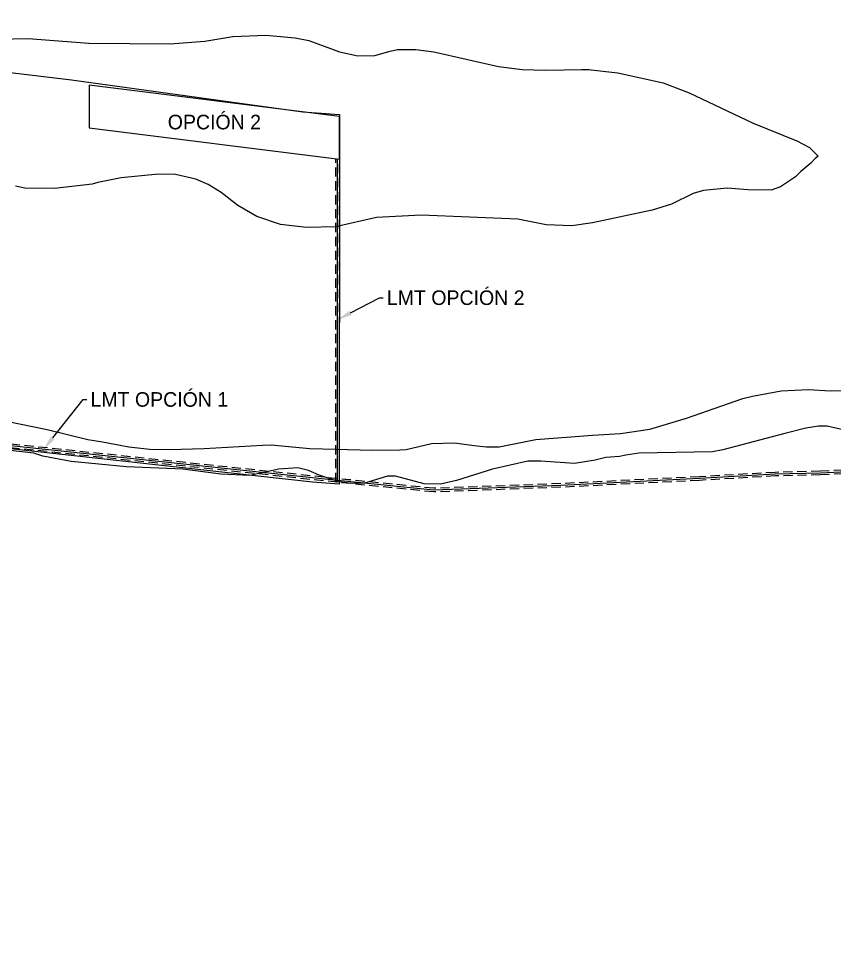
# Model space of a CAD drawing. Header units: millimetres. Extents: x 308437 to 311888, y 6841816 to 6843567.
# Drawn here: x 309651 to 310770, y 6842033 to 6843299 of the extents above; entities that cross this region are included whole.
import ezdxf
from ezdxf import colors
from ezdxf.entities.mleader import LeaderData, LeaderLine
from ezdxf.math import Vec2, Vec3

# ---------------------------------------------------------------- set-up
doc = ezdxf.new("R2010")
doc.units = ezdxf.units.MM
doc.linetypes.add('DASHED', pattern=[19.05, 12.7, -6.35])
for name, color, linetype in [('241108_AREA_TATARA_PV', 7, 'Continuous'), ('241108_CLASE_DE_SUELO', 7, 'Continuous'), ('BESS', 3, 'Continuous'), ('Franja', 2, 'DASHED'), ('LMT', 4, 'Continuous')]:
    doc.layers.add(name, color=color, linetype=linetype)

msp = doc.modelspace()

# ---------------------------------------------------------------- linework, layer by layer
at = {"layer": '241108_AREA_TATARA_PV', "color": 1}
msp.add_lwpolyline([(308994.2, 6842779.8), (308938.9, 6842788), (309012.9, 6843232.4), (309016.6, 6843256.9), (309020.3, 6843281.5), (309022.9, 6843299), (309723.6, 6843214.7), (310040.9, 6843170.8), (310091.1, 6843167.1), (310091.1, 6843105.4), (310091.1, 6843102.8), (310090.8, 6842659.9), (310053.9, 6842662.7), (308994.2, 6842779.8)], close=True, dxfattribs=at)
at = {"layer": '241108_CLASE_DE_SUELO'}
for points in [[(309601.8, 6843270), (309664.3, 6843271.5), (309747.3, 6843265), (309859, 6843264), (309906.6, 6843268), (309944.7, 6843274), (309990.2, 6843276), (310030.4, 6843272.5), (310049, 6843268.5), (310091.1, 6843253), (310116.2, 6843247.5), (310139.7, 6843248), (310160.3, 6843254), (310170.5, 6843256.5), (310195.8, 6843256.5), (310220.4, 6843253), (310309.1, 6843233), (310341.7, 6843229), (310373.3, 6843228), (310423.3, 6843229), (310433.2, 6843229), (310436.1, 6843228.5), (310472.6, 6843224.5), (310535, 6843210.5), (310570.6, 6843197), (310658.4, 6843155.5), (310718.1, 6843131), (310735.6, 6843122), (310747.3, 6843110), (310747.3, 6843110), (310743.1, 6843107), (310737.3, 6843100.5), (310723.7, 6843089), (310716.1, 6843081.5), (310695.7, 6843068), (310682.7, 6843063.5), (310651.2, 6843064), (310622.4, 6843066), (310590.1, 6843063), (310576.1, 6843059), (310546, 6843044), (310519.8, 6843036), (310437.8, 6843018.5), (310409.6, 6843014.5), (310374.2, 6843016), (310335.7, 6843023.5), (310203.1, 6843029), (310141.7, 6843026), (310085.6, 6843013), (310045.8, 6843012), (310010.3, 6843016.5), (309977.9, 6843027.5), (309951.8, 6843042.5), (309928.9, 6843060), (309911.2, 6843071), (309894.3, 6843078.5), (309866.4, 6843085), (309843, 6843085.5), (309791.6, 6843080.5), (309759.5, 6843074), (309751.9, 6843071.5), (309700.4, 6843065.5), (309659.6, 6843066), (309646.9, 6843069)], [(309509.2, 6842772), (309690.4, 6842735), (309746.2, 6842721.5), (309766.1, 6842718), (309802, 6842711.5), (309831.2, 6842708), (309857.8, 6842707.5), (309905.6, 6842709), (309985.7, 6842713.5), (309997.4, 6842714), (310050.6, 6842709), (310136.9, 6842706.5), (310173.8, 6842707), (310182.5, 6842707.5), (310217.2, 6842716), (310248.6, 6842717), (310275.8, 6842713), (310292.7, 6842711.5), (310309.9, 6842711.5), (310360.2, 6842721.5), (310437.8, 6842727.5), (310476.3, 6842729.5), (310516.4, 6842735.5), (310566.6, 6842750.5), (310643.8, 6842777.5), (310657.4, 6842781), (310696.7, 6842788), (310734.2, 6842790), (310763.7, 6842788), (310798.2, 6842788.5)], [(310783.2, 6842734), (310759.4, 6842739.5), (310747.6, 6842739.5), (310730.3, 6842737), (310701.5, 6842729.5), (310616.7, 6842707), (310602.6, 6842704.5), (310501.3, 6842702.5), (310483.6, 6842700), (310474.8, 6842698), (310456.3, 6842696.5), (310441.5, 6842693), (310413.3, 6842688.5), (310366.9, 6842691.5), (310349.1, 6842691.5), (310300.6, 6842680.5), (310251.5, 6842665), (310229.7, 6842660), (310207.2, 6842660.5), (310167.9, 6842671), (310156.9, 6842671), (310125.2, 6842661.5), (310108.3, 6842661), (310090.4, 6842663.5), (310063.2, 6842672.5), (310048.6, 6842679), (310033.7, 6842682.5), (310008, 6842680.5), (309968.2, 6842672), (309928.2, 6842674), (309876.2, 6842680.5), (309798.9, 6842684), (309723.1, 6842691), (309684.2, 6842698.5), (309672, 6842702.8), (309510, 6842720.9)]]:
    msp.add_lwpolyline(points, dxfattribs=at)
at = {"layer": 'BESS'}
msp.add_lwpolyline([(310091.1, 6843164.3), (309747.8, 6843207.5), (309747.8, 6843149), (310091.1, 6843105.8)], close=True, dxfattribs=at)
at = {"layer": 'Franja'}
for points in [[(311660.4, 6842032.7), (311620.3, 6842093), (311579.3, 6842204.9), (311364.6, 6842628.5), (311188.5, 6842644.4), (311160.7, 6842650.4), (311066.1, 6842661.2), (311041.6, 6842653.1), (311028.1, 6842655.2), (311013.9, 6842686), (311005.6, 6842685.6), (310895.9, 6842679.9), (310750.5, 6842672.8), (310688.7, 6842671.3), (310584.6, 6842665.3), (310394.5, 6842655.8), (310220.2, 6842649.4), (310085.9, 6842662.9), (310085.9, 6843106.2)], [(311664.6, 6842035.4), (311624.8, 6842095.3), (311583.9, 6842206.9), (311367.8, 6842633.2), (311189.3, 6842649.3), (311161.5, 6842655.3), (311065.5, 6842666.3), (311041.2, 6842658.2), (311031.6, 6842659.7), (311017, 6842691.1), (311005.3, 6842690.6), (310895.7, 6842684.9), (310750.3, 6842677.8), (310688.4, 6842676.3), (310584.4, 6842670.3), (310394.3, 6842660.8), (310220.4, 6842654.4), (310090.9, 6842667.4), (310090.9, 6843106.2)], [(311660.4, 6842032.7), (311620.3, 6842093), (311579.3, 6842204.9), (311364.6, 6842628.5), (311188.5, 6842644.4), (311160.7, 6842650.4), (311066.1, 6842661.2), (311041.6, 6842653.1), (311028.1, 6842655.2), (311013.9, 6842686), (311005.6, 6842685.6), (310895.9, 6842679.9), (310750.5, 6842672.8), (310688.7, 6842671.3), (310584.6, 6842665.3), (310394.5, 6842655.8), (310220.2, 6842649.4), (310088.1, 6842662.7), (309282.3, 6842747.9)], [(311664.6, 6842035.4), (311624.8, 6842095.3), (311583.9, 6842206.9), (311367.8, 6842633.2), (311189.3, 6842649.3), (311161.5, 6842655.3), (311065.5, 6842666.3), (311041.2, 6842658.2), (311031.6, 6842659.7), (311017, 6842691.1), (311005.3, 6842690.6), (310895.7, 6842684.9), (310750.3, 6842677.8), (310688.4, 6842676.3), (310584.4, 6842670.3), (310394.3, 6842660.8), (310220.4, 6842654.4), (310088.6, 6842667.6), (309282.8, 6842752.9)]]:
    msp.add_lwpolyline(points, dxfattribs=at)
at = {"layer": 'LMT'}
for points in [[(311662.5, 6842034), (311622.5, 6842094.1), (311581.6, 6842205.9), (311366.2, 6842630.8), (311188.9, 6842646.8), (311161.1, 6842652.8), (311065.8, 6842663.7), (311041.4, 6842655.7), (311029.8, 6842657.5), (311015.4, 6842688.6), (311005.4, 6842688.1), (310895.8, 6842682.4), (310750.4, 6842675.3), (310688.5, 6842673.8), (310584.5, 6842667.8), (310394.4, 6842658.3), (310220.3, 6842651.9), (310088.4, 6842665.2), (310088.4, 6843106.2)], [(311662.5, 6842034), (311622.5, 6842094.1), (311581.6, 6842205.9), (311366.2, 6842630.8), (311188.9, 6842646.8), (311161.1, 6842652.8), (311065.8, 6842663.7), (311041.4, 6842655.7), (311029.8, 6842657.5), (311015.4, 6842688.6), (311005.4, 6842688.1), (310895.8, 6842682.4), (310750.4, 6842675.3), (310688.5, 6842673.8), (310584.5, 6842667.8), (310394.4, 6842658.3), (310220.3, 6842651.9), (310088.4, 6842665.2), (309282.5, 6842750.4)]]:
    msp.add_lwpolyline(points, dxfattribs=at)

# ---------------------------------------------------------------- texts
at = {"layer": 'BESS', "insert": (309919.5, 6843156.7), "char_height": 20, "attachment_point": 5}
msp.add_mtext_dynamic_manual_height_columns('OPCIÓN 2', width=296.051, gutter_width=12.5, heights=[0], dxfattribs=at)

# ---------------------------------------------------------------- leaders
at = {"layer": 'LMT'}
ml = msp.add_multileader_mtext('Standard', dxfattribs=at)
ml.set_content('LMT OPCIÓN 2', color=256)
ml.set_leader_properties()
ml.build(insert=Vec2(0, 0))
ml.multileader.update_dxf_attribs({"text_right_attachment_type": 6, "dogleg_length": 5, "arrow_head_size": 20})
ctx = ml.context
ctx.base_point, ctx.char_height, ctx.arrow_head_size, ctx.landing_gap_size, ctx.plane_origin = Vec3(310151, 6842915.9), 20, 20, 5, Vec3(310101.3, 6842890)
ctx.right_attachment = 6
notes = []
notes.append((ctx, [(0, (1, 1, 0), (310146, 6842915.9), (1, 0), 5, [(0, [(310088.4, 6842885.7)], 0, [])])]))
ctx.mtext.insert, ctx.mtext.flow_direction = Vec3(310156, 6842925.9), 5
ml = msp.add_multileader_mtext('Standard', dxfattribs=at)
ml.set_content('LMT OPCIÓN 1', color=256)
ml.set_leader_properties()
ml.build(insert=Vec2(0, 0))
ml.multileader.update_dxf_attribs({"text_right_attachment_type": 6, "dogleg_length": 5, "arrow_head_size": 20})
ctx = ml.context
ctx.base_point, ctx.char_height, ctx.arrow_head_size, ctx.landing_gap_size, ctx.plane_origin = Vec3(309744.7, 6842776.3), 20, 20, 5, Vec3(309695, 6842750.4)
ctx.right_attachment = 6
notes.append((ctx, [(0, (1, 1, 0), (309739.7, 6842776.3), (1, 0), 5, [(0, [(309685.4, 6842707.8)], 0, [])])]))
ctx.mtext.insert, ctx.mtext.flow_direction = Vec3(309749.7, 6842786.3), 5
for ctx, leaders in notes:
    for number, flags, end, landing, length, lines in leaders:
        leader = LeaderData()
        leader.index, (leader.has_last_leader_line, leader.has_dogleg_vector, leader.attachment_direction) = number, flags
        leader.last_leader_point, leader.dogleg_vector, leader.dogleg_length = Vec3(end), Vec3(landing), length
        for number, points, colour, breaks in lines:
            line = LeaderLine()
            line.index, line.vertices, line.color, line.breaks = number, Vec3.list(points), colors.encode_raw_color(colour), breaks
            leader.lines.append(line)
        ctx.leaders.append(leader)

doc.saveas('drawing.dxf')
